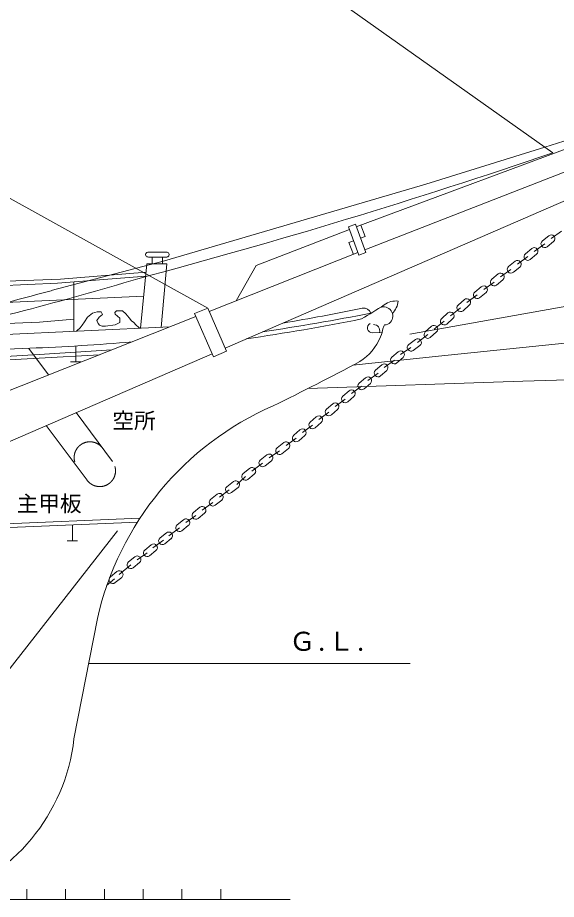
# Model space of a CAD drawing. Units: millimetres, scale not verified. Extents: x -51052 to 51048, y -29700 to 29700.
# Drawn here: x 27631 to 35407, y -19212 to -6485 of the extents above; entities that cross this region are included whole.
import ezdxf
from ezdxf.enums import TextEntityAlignment as Align

# ---------------------------------------------------------------- set-up
doc = ezdxf.new("R2010")
doc.units = ezdxf.units.MM
doc.header["$LTSCALE"] = 100
doc.linetypes.add('USER1', pattern=[50.8, 31.75, -6.35, 6.35, -6.35])
doc.linetypes.add('USER2', pattern=[9.525, 6.35, -3.175])
for name, color, linetype, lineweight in [('0-0_GL', 7, 'Continuous', 18), ('0-2_sunpou', 7, 'Continuous', 18), ('0-3_keijou', 7, 'Continuous', 18), ('0-6_center', 7, 'USER1', 18)]:
    doc.layers.add(name, color=color, linetype=linetype, lineweight=lineweight)
doc.layers.add('0-5_text', color=7, linetype='Continuous')
doc.styles.add('ＭＳ ゴシック', font='')
doc.styles.get('ＭＳ ゴシック').set_extended_font_data('MS Gothic')

msp = doc.modelspace()

# ---------------------------------------------------------------- linework, layer by layer
at = {"layer": '0-0_GL'}
msp.add_line((28655.6, -15808.3), (33298.6, -15808.3), dxfattribs=at)
at = {"layer": '0-2_sunpou'}
for p, q in [((27763.6, -19067.2), (27763.6, -19212.2)), ((28323.6, -19067.2), (28323.6, -19212.2)), ((28883.6, -19067.2), (28883.6, -19212.2)), ((29443.6, -19067.2), (29443.6, -19212.2)), ((30003.6, -19067.2), (30003.6, -19212.2)), ((30563.6, -19067.2), (30563.6, -19212.2)), ((-43085.1, -19212.2), (31563.6, -19212.2))]:
    msp.add_line(p, q, dxfattribs=at)
at = {"layer": '0-3_keijou'}
for p, q in [((13115, -1095.6), (30376.6, -10679.2)), ((32642.9, -9837.2), (36195.9, -8452.3)), ((30626, -11254.4), (36378.7, -8760.7)), ((32405.4, -9505.6), (32505.6, -9468.3)), ((32405.4, -9505.6), (32557, -9913.3)), ((32505.6, -9468.3), (32657.3, -9876)), ((32585.4, -9481.9), (32645.4, -9643.1)), ((32579.7, -9667.5), (32645.4, -9643.1)), ((35204.7, -9708.7), (35297.5, -9632.7)), ((35331.8, -9674.4), (35482.4, -9566.3)), ((32413.8, -9729.2), (32479.5, -9704.8)), ((32413.8, -9729.2), (32478.1, -9901.8)), ((35088.3, -9858.6), (35238.9, -9750.5)), ((35273.2, -9792.3), (35366, -9716.2)), ((29514.5, -9870.4), (29784.1, -9870.4)), ((30396.5, -10725.1), (32543.2, -9876.1)), ((32557, -9913.3), (32657.3, -9876)), ((34961.3, -9892.9), (35054.1, -9816.8)), ((35029.7, -9976.4), (35122.6, -9900.4)), ((29406.8, -10968.5), (29498, -10037.8)), ((29519.3, -9940.4), (29784.1, -9940.4)), ((29575.1, -9940.4), (29575.1, -10037.8)), ((29723.8, -9940.4), (29723.8, -10037.8)), ((34717.9, -10077), (34810.7, -10001)), ((34844.9, -10042.7), (34995.5, -9934.6)), ((29486.2, -10158), (28252.4, -10259.3)), ((34601.5, -10226.9), (34752.1, -10118.8)), ((34786.3, -10160.6), (34879.1, -10084.5)), ((28252.4, -10259.3), (23342.3, -10449.1)), ((29480.7, -10214.6), (28204.8, -10319.7)), ((28442.8, -10300.8), (28442.8, -11012.3)), ((34358, -10411), (34508.7, -10303)), ((34474.4, -10261.2), (34567.2, -10185.1)), ((34542.9, -10344.7), (34635.7, -10268.7)), ((28204.8, -10319.7), (23345.9, -10517.1)), ((33290.5, -11055.2), (37059.9, -10379.3)), ((34231, -10445.3), (34323.8, -10369.3)), ((29452.4, -10503.1), (23351.2, -10783.8)), ((33988.9, -10634.1), (34078.9, -10554.7)), ((34114.6, -10595.2), (34265.2, -10487.1)), ((34299.5, -10528.9), (34392.3, -10452.8)), ((33878.1, -10788.1), (34024.6, -10674.6)), ((34060.4, -10715.1), (34150.3, -10635.7)), ((27325.2, -11939.9), (30204.9, -10800.9)), ((33752.3, -10827), (33842.3, -10747.6)), ((27947.4, -10880), (23350.6, -11081.8)), ((28442.8, -10839.1), (27947.4, -10880)), ((33515.8, -11019.9), (33605.8, -10940.5)), ((33641.5, -10981), (33788.1, -10867.5)), ((33823.8, -10908), (33913.8, -10828.6)), ((29829.5, -10949.4), (23351.2, -11243.2)), ((32891.8, -11028.1), (32753.7, -11033.7)), ((33404.9, -11173.8), (33551.5, -11060.3)), ((33587.2, -11100.8), (33677.2, -11021.5)), ((33276.2, -11201.3), (33373, -11130.3)), ((27794, -11262), (28075.9, -11642.9)), ((28469, -11455), (28469, -11225)), ((33033.2, -11388), (33123.2, -11308.6)), ((33158.9, -11349.1), (33308.1, -11244.8)), ((33340.1, -11288.3), (33436.8, -11217.4)), ((27325.2, -12685.3), (30437.1, -11336.3)), ((32922.8, -11536.6), (33068.9, -11428.5)), ((33104.7, -11469), (33194.6, -11389.6)), ((28394, -11455), (28544, -11455)), ((32797, -11575.5), (32887, -11496.1)), ((32868.5, -11656.5), (32958.5, -11577.1)), ((32560.9, -11763), (32650.9, -11683.6)), ((32686.6, -11724.1), (32832.8, -11616)), ((32450.4, -11911.6), (32596.6, -11803.5)), ((32632.3, -11844), (32722.3, -11764.6)), ((32324.7, -11950.5), (32414.7, -11871.1)), ((32396.2, -12031.4), (32486.2, -11952.1)), ((32088.6, -12137.9), (32178.6, -12058.6)), ((32214.3, -12099.1), (32360.5, -11991)), ((28477.6, -12185.8), (28999.5, -12891)), ((31978.1, -12286.5), (32124.3, -12178.4)), ((32160, -12218.9), (32250, -12139.6)), ((31852.4, -12325.4), (31942.4, -12246)), ((31923.9, -12406.4), (32013.8, -12327)), ((28042.8, -12374.2), (28633.5, -13161.8)), ((31616.2, -12512.9), (31706.2, -12433.5)), ((31742, -12474), (31888.1, -12365.9)), ((31505.8, -12661.5), (31652, -12553.4)), ((31687.7, -12593.9), (31777.7, -12514.5)), ((31378.5, -12694.7), (31471.9, -12619.5)), ((31446.2, -12778.8), (31539.7, -12703.6)), ((31134.2, -12871.5), (31227.6, -12796.2)), ((31261.5, -12838.2), (31412.3, -12736.8)), ((31013.4, -13032.6), (31168, -12913.5)), ((31201.9, -12955.6), (31295.4, -12880.3)), ((30794.6, -13223.6), (30919.9, -13107.9)), ((30886.1, -13065.8), (30979.5, -12990.6)), ((30953.8, -13150), (31047.3, -13074.7)), ((30652.2, -13256.8), (30745.6, -13181.5)), ((30416.9, -13439.2), (30510.3, -13363.9)), ((30544.2, -13405.9), (30686.1, -13298.8)), ((30719.9, -13340.9), (30813.4, -13265.6)), ((30295.9, -13595), (30450.7, -13481.2)), ((30484.6, -13523.3), (30578.1, -13448)), ((30168.6, -13628.2), (30262, -13552.9)), ((29397.4, -13709.8), (25496.2, -13872.2)), ((29933.8, -13807.2), (30027.3, -13732)), ((30061.2, -13774), (30202.4, -13670.2)), ((30236.3, -13712.3), (30329.8, -13637)), ((28421.6, -14035.5), (28421.6, -13805.5)), ((29812.9, -13963), (29967.7, -13849.3)), ((30001.6, -13891.4), (30095, -13816.1)), ((29686.3, -13995.7), (29779.8, -13920.4)), ((28346.6, -14035.5), (28496.6, -14035.5)), ((29467, -14169.3), (29560.3, -14093.9)), ((29582.2, -14139.2), (29737, -14025.5)), ((29754.1, -14079.8), (29847.5, -14004.5)), ((29357.3, -14308.8), (29500.9, -14211.3)), ((29534.8, -14253.3), (29628.2, -14177.9)), ((29230, -14342.2), (29323.4, -14266.8)), ((29297.9, -14426.2), (29391.2, -14350.8)), ((28971.8, -14556.5), (29065.2, -14481.1)), ((29099.1, -14523.1), (29263.9, -14384.2)), ((28913.1, -14682), (29028.7, -14584.6)), ((29039.7, -14640.5), (29133, -14565.1)), ((28444.1, -16896.6), (28781.8, -15158.8))]:
    msp.add_line(p, q, dxfattribs=at)
for points in [[(35356.2, -8436.7), (13493.1, 7046.7), (40373.7, -6482.3), (13052.8, 12297.6), (44141.3, -5287.8), (12886.3, 14942.2)], [(32519.8, -9506.3), (36093.6, -8177.1), (40350, -6565.2)], [(28114.8, -10425.8), (29751.3, -9994), (33525.3, -8886.6), (35238.8, -8353.6), (36063, -8094.8)], [(30787.2, -10570.6), (31071.9, -10060.6), (32419.5, -9543.6)], [(29498, -10037.8), (29782.6, -10037.8), (29702.4, -10955.1)], [(29058.2, -10717.2), (29035.3, -10740.5), (29037.5, -10765.3), (29104.8, -10820.8), (29104.4, -10883.2), (29039.5, -10921), (28897.5, -10936.4), (28853.6, -10936.4), (28814.3, -10922.7), (28792.6, -10899.4), (28773.2, -10855.6), (28807.2, -10808.4), (28856.1, -10770.3), (28836, -10733), (28780.9, -10731.3), (28711.8, -10750.4), (28639.9, -10806.4), (28598.3, -10875.1), (28564.4, -10923.6), (28532.4, -10961.7), (28484.9, -11004.4), (28481.2, -11010.5)], [(29058.2, -10717.2), (29145.1, -10715.5), (29194.2, -10761.1), (29241.2, -10817.8), (29274.6, -10859), (29307.4, -10886.9), (29336.9, -10920.1), (29379, -10956.2), (29396.6, -10969)], [(32468.1, -11503.5), (33847.5, -11354.8), (37308.4, -10999)], [(27805.8, -11257), (23566.7, -11440.1), (23351.2, -11448.5)], [(26642.1, -11425.3), (27940.4, -11349.4), (28993.1, -11280.2)], [(26644.2, -11474.5), (27942.5, -11398.6), (28813.3, -11351.3)], [(31818.8, -11840), (34923.8, -11731.5), (37514.6, -11656.3)], [(29360.9, -13766.4), (25551.2, -13924.9), (21668.5, -14086.6)]]:
    msp.add_lwpolyline(points, dxfattribs=at)
msp.add_lwpolyline([(30456.9, -11382.2), (30185, -10755), (30376.6, -10679.2), (30645.9, -11300.3)], close=True, dxfattribs=at)
for centre, radius, start, end in [((5355.5, 79650.3), 93055.6, 284.95266, 288.80786), ((35331.8, -9674.4), 54, 309.33256, 129.33256), ((35238.9, -9750.5), 54, 129.33256, 309.33256), ((29519.9, -9905.4), 40.6, 156.75285, 203.24715), ((29516.9, -9910.8), 40.4, 86.58975, 148.06505), ((29516.9, -9900.1), 40.4, 211.93495, 273.41025), ((29781.7, -9910.8), 40.4, 31.93495, 93.41025), ((29781.7, -9900.1), 40.4, 266.58975, 328.06505), ((29778.7, -9905.4), 40.6, 336.75285, 23.24715), ((34995.5, -9934.6), 54, 129.33256, 309.33256), ((35088.3, -9858.6), 54, 309.33256, 129.33256), ((34844.9, -10042.7), 54, 309.33256, 129.33256), ((34601.5, -10226.9), 54, 309.33256, 129.33256), ((34752.1, -10118.8), 54, 129.33256, 309.33256), ((14265.8, 40437), 52892.6, 282.90607, 286.58779), ((34508.7, -10303), 54, 129.33256, 309.33256), ((15480.6, 35524.9), 47656, 281.53967, 285.37365), ((34358, -10411), 54, 309.33256, 129.33256), ((34114.6, -10595.2), 54, 311.41665, 131.41665), ((34265.2, -10487.1), 54, 129.33256, 309.33256), ((27125.7, 15157.9), 26409.5, 279.44158, 281.9774), ((27742.7, -2634.8), 9527.7, 300.6188, 302.93862), ((32617.4, -10798.7), 122.6, 22.26502, 95.16488), ((32913.5, -10793.2), 133, 318.61075, 113.44862), ((33088.8, -10845.5), 271.1, 82.31896, 127.65764), ((32812.5, -10538), 315, 316.49607, 352.92006), ((34024.6, -10674.6), 54, 131.41665, 311.41665), ((25084.3, 29155.4), 40633.7, 278.60699, 280.8468), ((33878.1, -10788.1), 54, 311.41665, 131.41665), ((25954.7, 22522.4), 34011.1, 278.41111, 281.25924), ((32750.2, -10962.2), 71.6, 115.95301, 272.81375), ((32772.2, -11000.3), 85.3, 339.83511, 92.64705), ((33252.7, -11083.1), 367, 153.07138, 160.83667), ((32938.2, -10822.5), 95.3, 262.3056, 321.99165), ((33641.5, -10981), 54, 311.41665, 131.41665), ((33788.1, -10867.5), 54, 131.41665, 311.41665), ((32310.8, -10867.2), 602.8, 338.14924, 350.89133), ((33551.5, -11060.3), 54, 131.41665, 311.41665), ((26596.2, 19983), 31263.4, 272.21734, 274.93492), ((32132.8, -10777.7), 801.5, 303.16515, 336.94973), ((33404.9, -11173.8), 54, 306.24796, 126.24796), ((33158.9, -11349.1), 54, 311.41665, 131.41665), ((33308.1, -11244.8), 54, 126.24796, 306.24796), ((13960, 23423.7), 39528.1, 296.05225, 298.0887), ((33068.9, -11428.5), 54, 131.41665, 311.41665), ((32832.8, -11616), 54, 131.41665, 311.41665), ((32922.8, -11536.6), 54, 311.41665, 131.41665), ((32686.6, -11724.1), 54, 311.41665, 131.41665), ((32596.6, -11803.5), 54, 131.41665, 311.41665), ((32360.5, -11991), 54, 131.41665, 311.41665), ((32450.4, -11911.6), 54, 311.41665, 131.41665), ((33085.7, -16132.1), 4412.6, 113.58312, 167.25762), ((32214.3, -12099.1), 54, 311.41665, 131.41665), ((32124.3, -12178.4), 54, 131.41665, 311.41665), ((31888.1, -12365.9), 54, 131.41665, 311.41665), ((31978.1, -12286.5), 54, 311.41665, 131.41665), ((31742, -12474), 54, 311.41665, 131.41665), ((31652, -12553.4), 54, 131.41665, 311.41665), ((31412.3, -12736.8), 54, 128.85066, 308.85066), ((31505.8, -12661.5), 54, 308.85066, 128.85066), ((31261.5, -12838.2), 54, 308.85066, 128.85066), ((31013.4, -13032.6), 54, 308.85066, 128.85066), ((31168, -12913.5), 54, 128.85066, 308.85066), ((30919.9, -13107.9), 54, 128.85066, 308.85066), ((30779.5, -13223.6), 54, 308.85066, 128.85066), ((30544.2, -13405.9), 54, 308.85066, 128.85066), ((30686.1, -13298.8), 54, 128.85066, 308.85066), ((30450.7, -13481.2), 54, 128.85066, 308.85066), ((30295.9, -13595), 54, 308.85066, 128.85066), ((30061.2, -13774), 54, 308.85066, 128.85066), ((30202.4, -13670.2), 54, 128.85066, 308.85066), ((29967.7, -13849.3), 54, 128.85066, 308.85066), ((29720.2, -14037.7), 54, 128.85066, 308.85066), ((29812.9, -13963), 54, 307.80544, 127.80544), ((29594.3, -14135.9), 54, 308.93168, 128.93168), ((29357.3, -14308.8), 54, 308.93168, 128.93168), ((29500.9, -14211.3), 54, 128.93168, 308.93168), ((29263.9, -14384.2), 54, 128.93168, 308.93168), ((29099.1, -14523.1), 54, 308.93168, 128.93168), ((29005.8, -14598.5), 54, 128.93168, 308.93168), ((25715.3, -16588.2), 2746.1, 287.15418, 353.55308)]:
    msp.add_arc(centre, radius, start, end, dxfattribs=at)
at = {"layer": '0-3_keijou', "linetype": 'USER2'}
for centre, start, end in [((28674.7, -12834.8), 36.50096, 216.50096), ((28816.5, -13026.4), 216.50096, 36.50096)]:
    msp.add_arc(centre, 227.6, start, end, dxfattribs=at)
at = {"layer": '0-6_center'}
msp.add_line((29071.1, -13890.4), (25014, -19079), dxfattribs=at)

# ---------------------------------------------------------------- texts
at = {"layer": '0-5_text', "style": 'ＭＳ ゴシック'}
for s, height, p in [('空所', 229.1, (28998.6, -12484.7)), ('主甲板', 229.1, (27617.9, -13683.7)), ('Ｇ.Ｌ.', 274.9, (31551.2, -15706.8))]:
    msp.add_text(s, height=height, dxfattribs=at).set_placement(p, align=Align.BOTTOM_LEFT)

doc.saveas('drawing.dxf')
